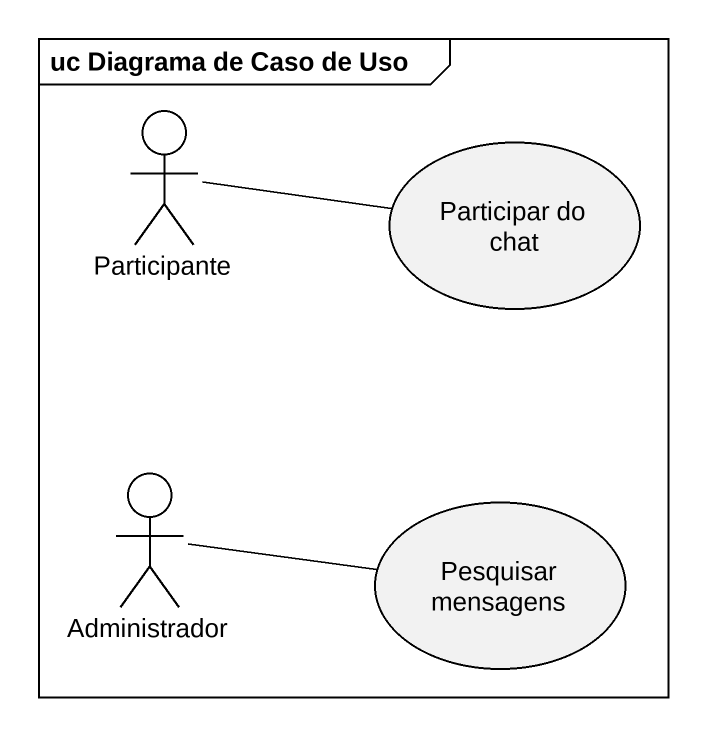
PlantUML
@startuml
mainframe uc Diagrama de Caso de Uso
actor Participante
usecase "Participar do chat" as Participar_do_chat
actor Administrador
usecase "Pesquisar mensagens" as Pesquisar_mensagens
Participante -right- Participar_do_chat
Administrador -right- Pesquisar_mensagens
@enduml
